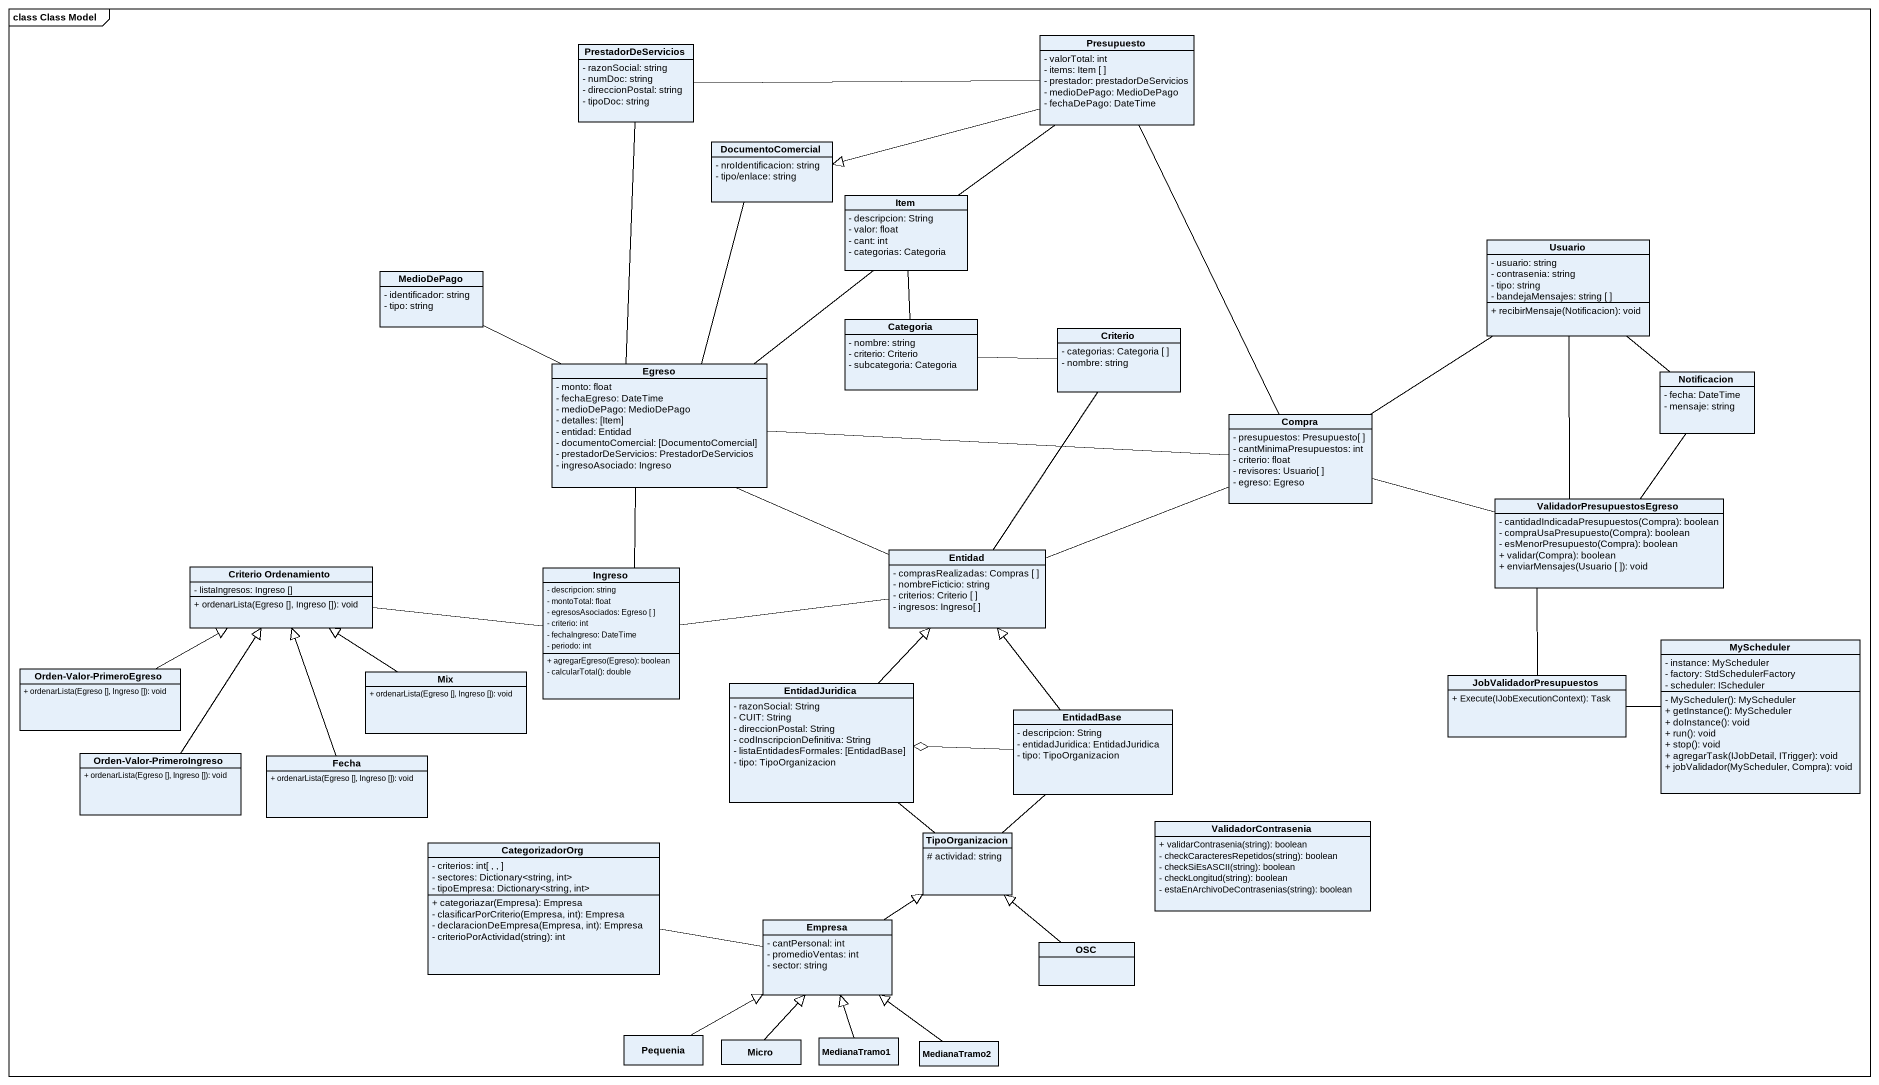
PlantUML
@startuml
mainframe class Class Model
hide circle
hide empty members
skinparam classAttributeIconSize 0
class Presupuesto {
  - valorTotal: int
  - items: Item [ ]
  - prestador: prestadorDeServicios
  - medioDePago: MedioDePago
  - fechaDePago: DateTime
}
class PrestadorDeServicios {
  - razonSocial: string
  - numDoc: string
  - direccionPostal: string
  - tipoDoc: string
}
class DocumentoComercial {
  - nroIdentificacion: string
  - tipo/enlace: string
}
class Item {
  - descripcion: String
  - valor: float
  - cant: int
  - categorias: Categoria
}
class MedioDePago {
  - identificador: string
  - tipo: string
}
class Usuario {
  - usuario: string
  - contrasenia: string
  - tipo: string
  - bandejaMensajes: string [ ]
  + recibirMensaje(Notificacion): void
}
class Categoria {
  - nombre: string
  - criterio: Criterio
  - subcategoria: Categoria
}
class Criterio {
  - categorias: Categoria [ ]
  - nombre: string
}
class Egreso {
  - monto: float
  - fechaEgreso: DateTime
  - medioDePago: MedioDePago
  - detalles: [Item]
  - entidad: Entidad
  - documentoComercial: [DocumentoComercial]
  - prestadorDeServicios: PrestadorDeServicios
  - ingresoAsociado: Ingreso
}
class Notificacion {
  - fecha: DateTime
  - mensaje: string
}
class Compra {
  - presupuestos: Presupuesto[ ]
  - cantMinimaPresupuestos: int
  - criterio: float
  - revisores: Usuario[ ]
  - egreso: Egreso
}
class ValidadorPresupuestosEgreso {
  - cantidadIndicadaPresupuestos(Compra): boolean
  - compraUsaPresupuesto(Compra): boolean
  - esMenorPresupuesto(Compra): boolean
  + validar(Compra): boolean
  + enviarMensajes(Usuario [ ]): void
}
class Entidad {
  - comprasRealizadas: Compras [ ]
  - nombreFicticio: string
  - criterios: Criterio [ ]
  - ingresos: Ingreso[ ]
}
class "Criterio Ordenamiento" as Criterio_Ordenamiento {
  - listaIngresos: Ingreso []
  + ordenarLista(Egreso [], Ingreso []): void
}
class Ingreso {
  - descripcion: string
  - montoTotal: float
  - egresosAsociados: Egreso [ ]
  - criterio: int
  - fechaIngreso: DateTime
  - periodo: int
  + agregarEgreso(Egreso): boolean
  - calcularTotal(): double
}
class "Orden-Valor-PrimeroEgreso" as Orden_Valor_PrimeroEgreso {
  + ordenarLista(Egreso [], Ingreso []): void
}
class Mix {
  + ordenarLista(Egreso [], Ingreso []): void
}
class JobValidadorPresupuestos {
  + Execute(IJobExecutionContext): Task
}
class MyScheduler {
  - instance: MyScheduler
  - factory: StdSchedulerFactory
  - scheduler: IScheduler
  - MyScheduler(): MyScheduler
  + getInstance(): MyScheduler
  + doInstance(): void
  + run(): void
  + stop(): void
  + agregarTask(IJobDetail, ITrigger): void
  + jobValidador(MyScheduler, Compra): void
}
class EntidadJuridica {
  - razonSocial: String
  - CUIT: String
  - direccionPostal: String
  - codInscripcionDefinitiva: String
  - listaEntidadesFormales: [EntidadBase]
  - tipo: TipoOrganizacion
}
class EntidadBase {
  - descripcion: String
  - entidadJuridica: EntidadJuridica
  - tipo: TipoOrganizacion
}
class "Orden-Valor-PrimeroIngreso" as Orden_Valor_PrimeroIngreso {
  + ordenarLista(Egreso [], Ingreso []): void
}
class Fecha {
  + ordenarLista(Egreso [], Ingreso []): void
}
class TipoOrganizacion {
  # actividad: string
}
class ValidadorContrasenia {
  + validarContrasenia(string): boolean
  - checkCaracteresRepetidos(string): boolean
  - checkSiEsASCII(string): boolean
  - checkLongitud(string): boolean
  - estaEnArchivoDeContrasenias(string): boolean
}
class CategorizadorOrg {
  - criterios: int[ , , ]
  - sectores: Dictionary<string, int>
  - tipoEmpresa: Dictionary<string, int>
  + categoriazar(Empresa): Empresa
  - clasificarPorCriterio(Empresa, int): Empresa
  - declaracionDeEmpresa(Empresa, int): Empresa
  - criterioPorActividad(string): int
}
class Empresa {
  - cantPersonal: int
  - promedioVentas: int
  - sector: string
}
class OSC
class Pequenia
class Micro
class MedianaTramo1
class MedianaTramo2
Presupuesto -left- PrestadorDeServicios
Presupuesto -left-|> DocumentoComercial
Presupuesto -- Compra
PrestadorDeServicios -- Egreso
DocumentoComercial -- Egreso
Item -up- Presupuesto
Item -- Categoria
Item -- Egreso
MedioDePago -right- Egreso
Usuario -- Compra
Usuario -- ValidadorPresupuestosEgreso
Categoria -right- Criterio
Egreso -right- Entidad
Notificacion -up- Usuario
Notificacion -- ValidadorPresupuestosEgreso
Compra -left- Egreso
Compra -left- Entidad
ValidadorPresupuestosEgreso -left- Compra
Entidad -up- Criterio
Criterio_Ordenamiento -right- Ingreso
Ingreso -up- Egreso
Ingreso -right- Entidad
Orden_Valor_PrimeroEgreso -right-|> Criterio_Ordenamiento
Mix -up-|> Criterio_Ordenamiento
JobValidadorPresupuestos -up- ValidadorPresupuestosEgreso
JobValidadorPresupuestos -right- MyScheduler
EntidadJuridica -up-|> Entidad
EntidadBase -up-|> Entidad
EntidadBase -left-o EntidadJuridica
Orden_Valor_PrimeroIngreso -up-|> Criterio_Ordenamiento
Fecha -up-|> Criterio_Ordenamiento
TipoOrganizacion -up- EntidadJuridica
TipoOrganizacion -up- EntidadBase
CategorizadorOrg -right- Empresa
Empresa -up-|> TipoOrganizacion
OSC -up-|> TipoOrganizacion
Pequenia -right-|> Empresa
Micro -up-|> Empresa
MedianaTramo1 -up-|> Empresa
MedianaTramo2 -up-|> Empresa
@enduml
